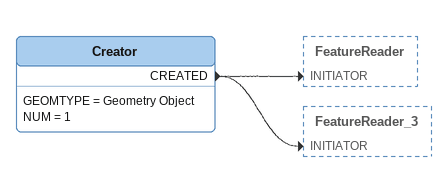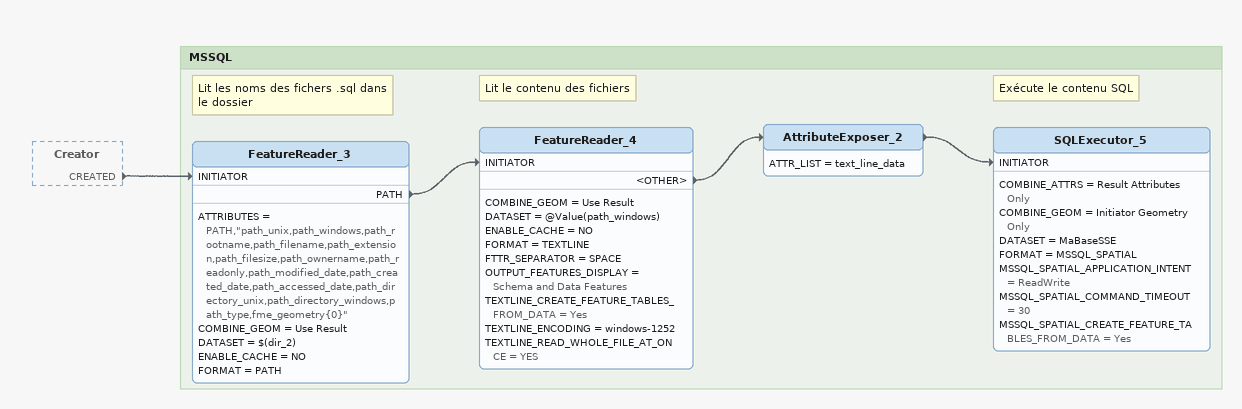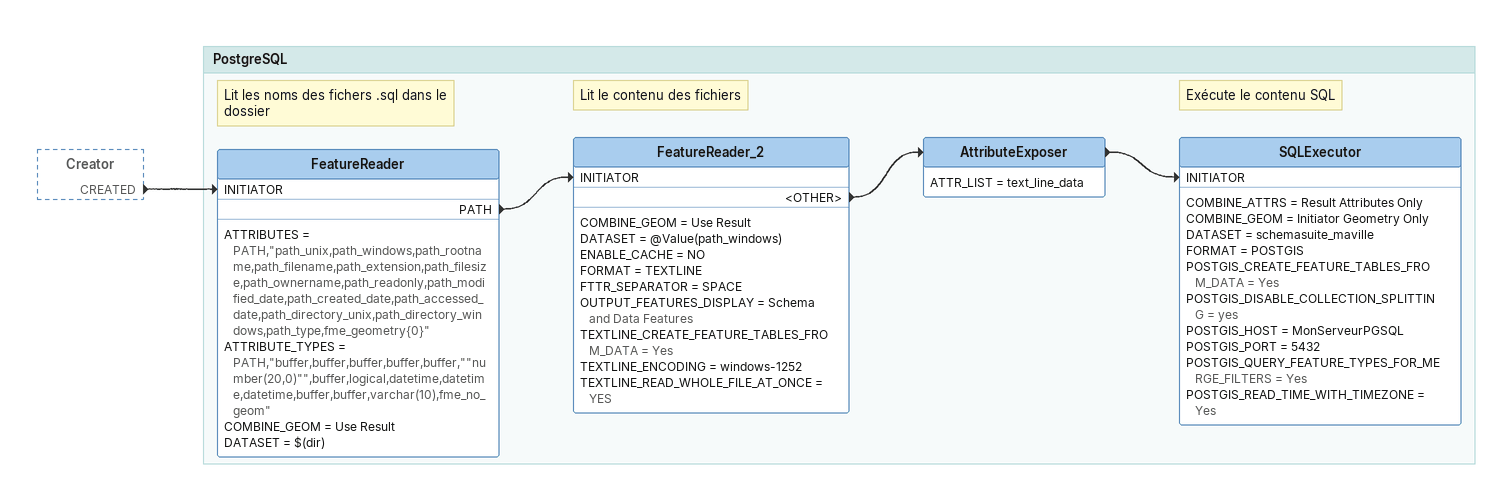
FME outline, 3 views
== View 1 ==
Creator
    GEOMTYPE = Geometry Object
    NUM = 1
    CREATED -> FeatureReader [INITIATOR]
    CREATED -> FeatureReader_3 [INITIATOR]

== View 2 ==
Creator [outside]
    CREATED -> FeatureReader_3 [INITIATOR]

Bookmark: MSSQL
Note: Lit les noms des fichers .sql dans le dossier
FeatureReader_3
    ATTRIBUTES = PATH,"path_unix,path_windows,path_rootname,path_filename,path_extension,path_filesize,path_ownername,path_readonly,path_modified_date,path_created_date,path_accessed_date,path_directory_unix,path_directory_windows,path_type,fme_geometry{0}"
    COMBINE_GEOM = Use Result
    DATASET = $(dir_2)
    ENABLE_CACHE = NO
    FORMAT = PATH
    PATH -> FeatureReader_4 [INITIATOR]
Note: Lit le contenu des fichiers
FeatureReader_4
    COMBINE_GEOM = Use Result
    DATASET = @Value(path_windows)
    ENABLE_CACHE = NO
    FORMAT = TEXTLINE
    FTTR_SEPARATOR = SPACE
    OUTPUT_FEATURES_DISPLAY = Schema and Data Features
    TEXTLINE_CREATE_FEATURE_TABLES_FROM_DATA = Yes
    TEXTLINE_ENCODING = windows-1252
    TEXTLINE_READ_WHOLE_FILE_AT_ONCE = YES
    <OTHER> -> AttributeExposer_2
AttributeExposer_2
    ATTR_LIST = text_line_data
    -> SQLExecutor_5 [INITIATOR]
Note: Exécute le contenu SQL
SQLExecutor_5
    COMBINE_ATTRS = Result Attributes Only
    COMBINE_GEOM = Initiator Geometry Only
    DATASET = MaBaseSSE
    FORMAT = MSSQL_SPATIAL
    MSSQL_SPATIAL_APPLICATION_INTENT = ReadWrite
    MSSQL_SPATIAL_COMMAND_TIMEOUT = 30
    MSSQL_SPATIAL_CREATE_FEATURE_TABLES_FROM_DATA = Yes

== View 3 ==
Creator [outside]
    CREATED -> FeatureReader [INITIATOR]

Bookmark: PostgreSQL
Note: Lit les noms des fichers .sql dans le dossier
FeatureReader
    ATTRIBUTES = PATH,"path_unix,path_windows,path_rootname,path_filename,path_extension,path_filesize,path_ownername,path_readonly,path_modified_date,path_created_date,path_accessed_date,path_directory_unix,path_directory_windows,path_type,fme_geometry{0}"
    ATTRIBUTE_TYPES = PATH,"buffer,buffer,buffer,buffer,buffer,""number(20,0)"",buffer,logical,datetime,datetime,datetime,buffer,buffer,varchar(10),fme_no_geom"
    COMBINE_GEOM = Use Result
    DATASET = $(dir)
    PATH -> FeatureReader_2 [INITIATOR]
Note: Lit le contenu des fichiers
FeatureReader_2
    COMBINE_GEOM = Use Result
    DATASET = @Value(path_windows)
    ENABLE_CACHE = NO
    FORMAT = TEXTLINE
    FTTR_SEPARATOR = SPACE
    OUTPUT_FEATURES_DISPLAY = Schema and Data Features
    TEXTLINE_CREATE_FEATURE_TABLES_FROM_DATA = Yes
    TEXTLINE_ENCODING = windows-1252
    TEXTLINE_READ_WHOLE_FILE_AT_ONCE = YES
    <OTHER> -> AttributeExposer
AttributeExposer
    ATTR_LIST = text_line_data
    -> SQLExecutor [INITIATOR]
Note: Exécute le contenu SQL
SQLExecutor
    COMBINE_ATTRS = Result Attributes Only
    COMBINE_GEOM = Initiator Geometry Only
    DATASET = schemasuite_maville
    FORMAT = POSTGIS
    POSTGIS_CREATE_FEATURE_TABLES_FROM_DATA = Yes
    POSTGIS_DISABLE_COLLECTION_SPLITTING = yes
    POSTGIS_HOST = MonServeurPGSQL
    POSTGIS_PORT = 5432
    POSTGIS_QUERY_FEATURE_TYPES_FOR_MERGE_FILTERS = Yes
    POSTGIS_READ_TIME_WITH_TIMEZONE = Yes
